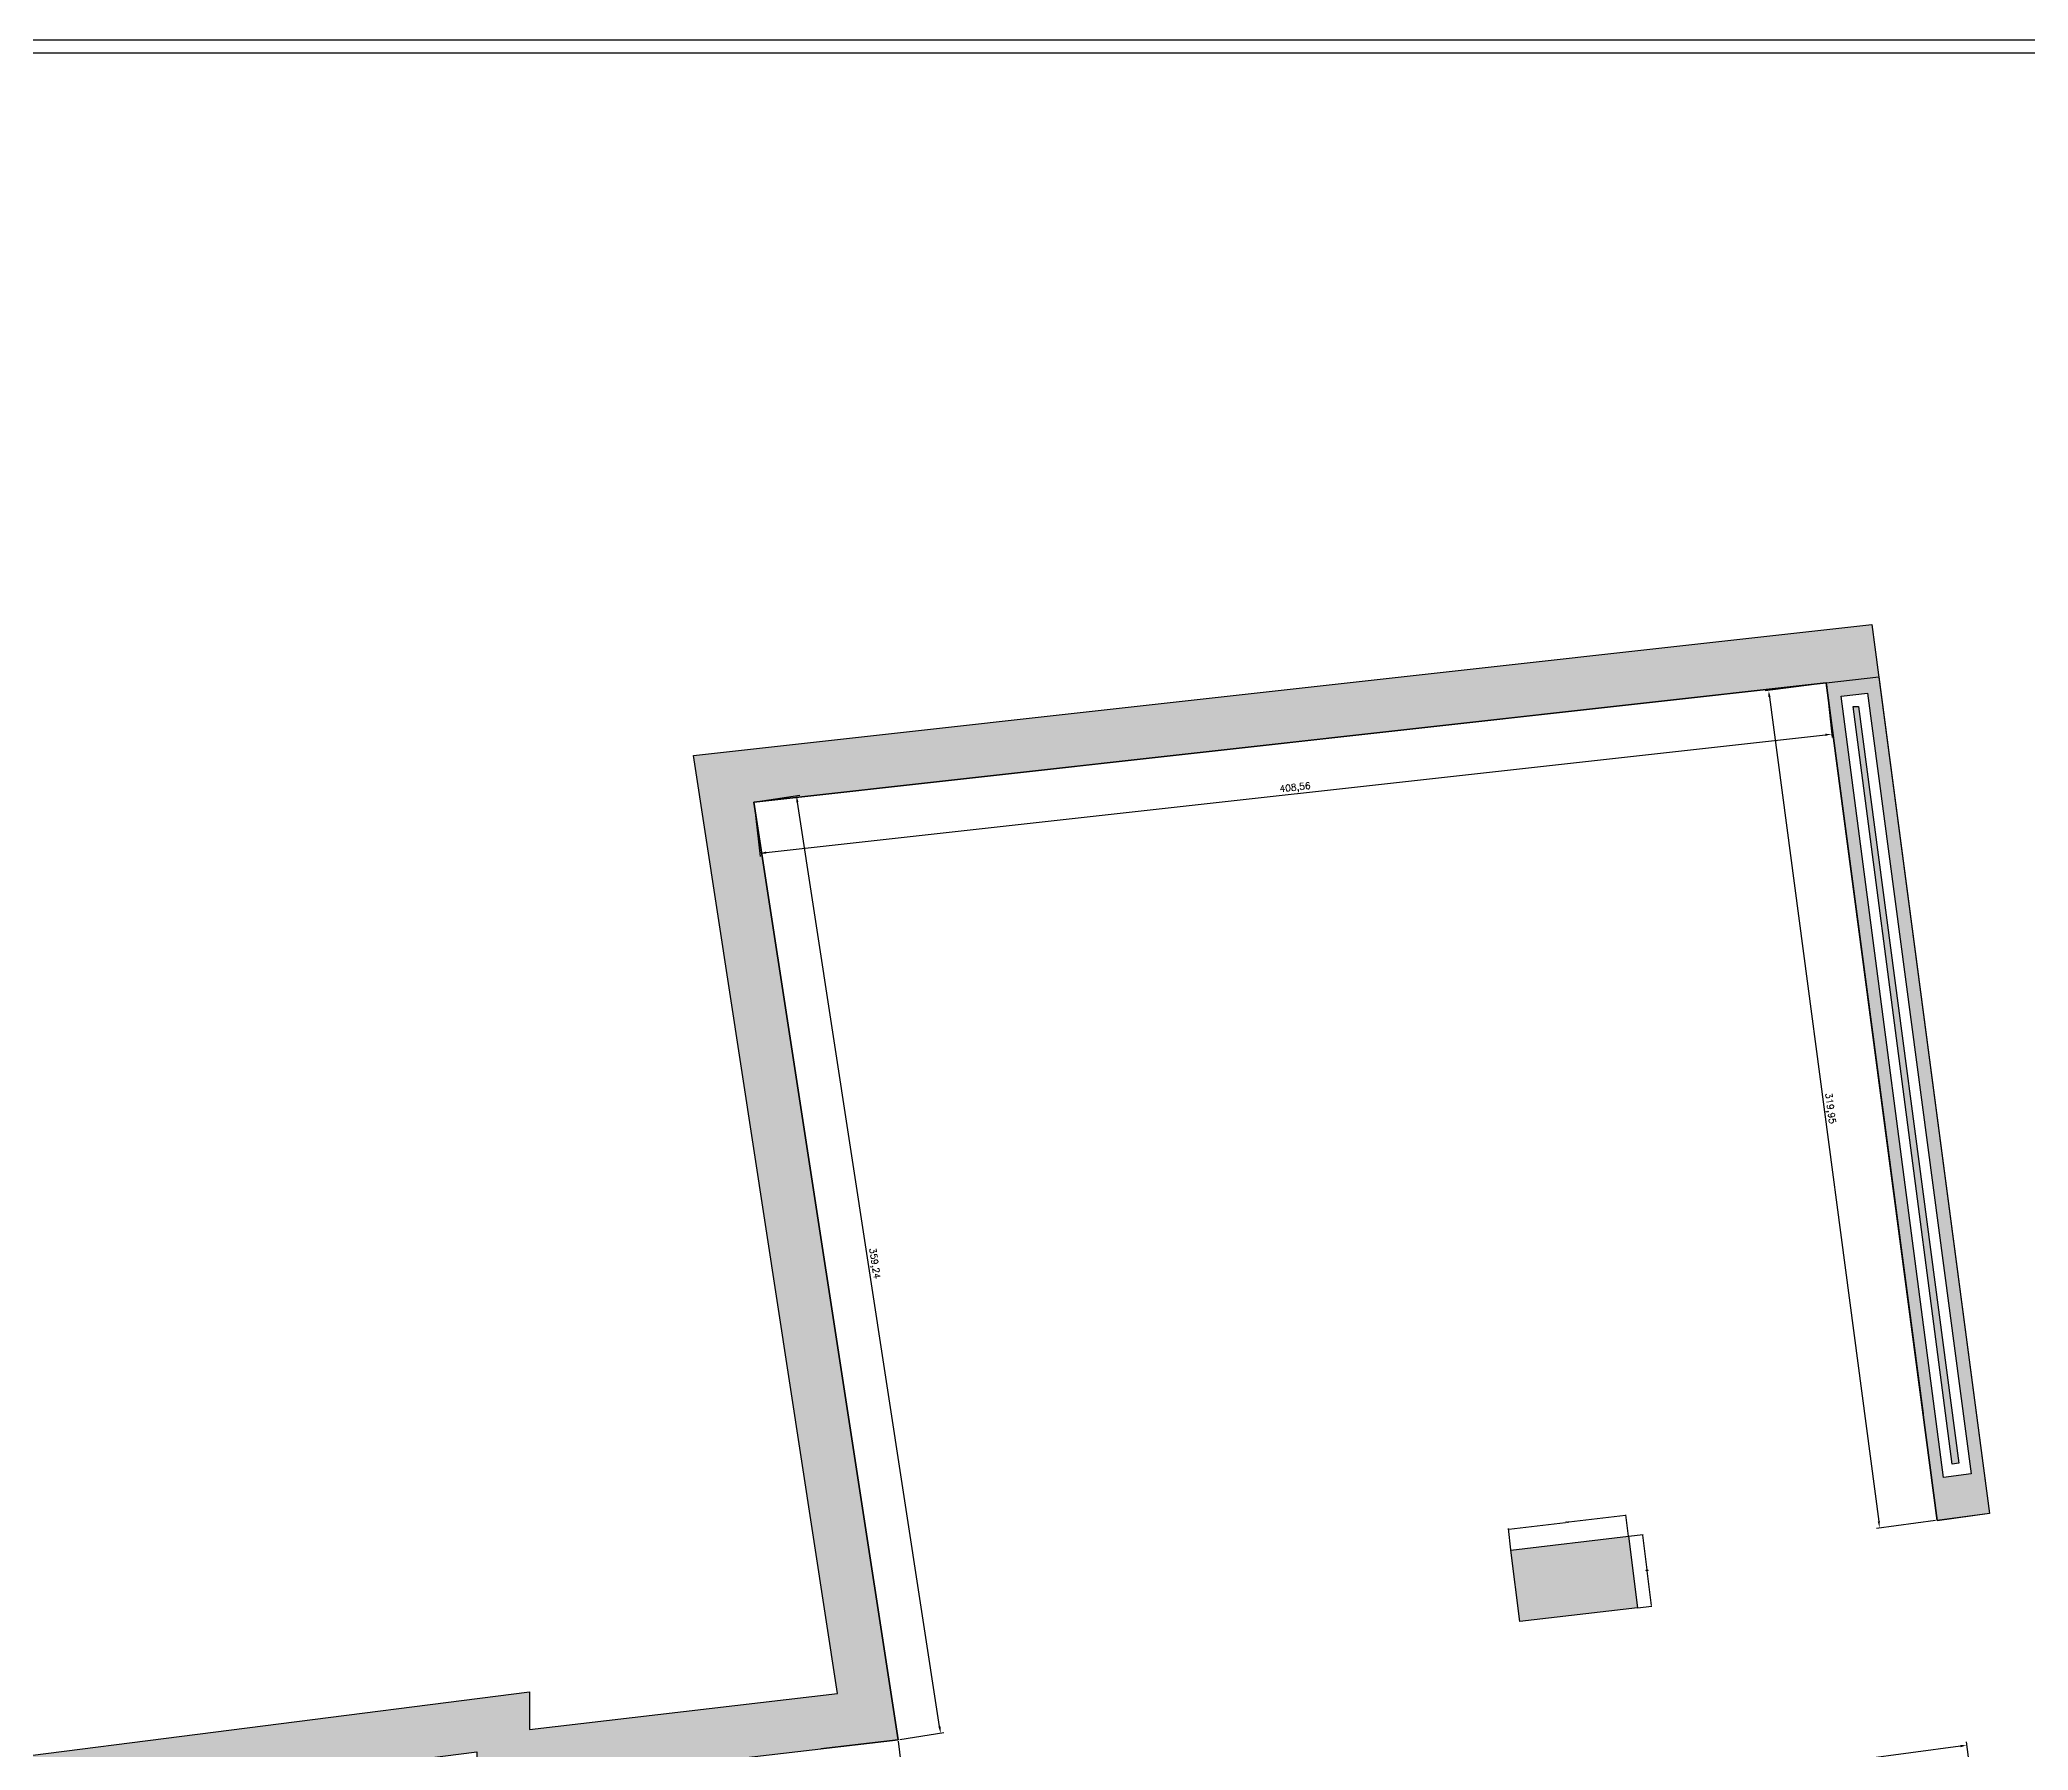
# Model space of a CAD drawing. Extents: x 24214 to 26635, y 31988 to 38688.
# Drawn here: x 25170 to 25923, y 32940 to 33588 of the extents above; entities that cross this region are included whole.
import ezdxf

# ---------------------------------------------------------------- set-up
doc = ezdxf.new("R2010")
doc.units = 0
doc.header["$MEASUREMENT"] = 0
doc.header["$PDMODE"] = 3
doc.header["$PDSIZE"] = -3
doc.layers.add('0_IO_00_DIMENSION_1-20', color=1, linetype='Continuous')
doc.layers.add('Leica_3DDisto_2D', color=5, linetype='Continuous')
doc.styles.get("Standard").update_dxf_attribs({"font": 'simplex'})
doc.dimstyles.new('ISO-25', dxfattribs={"dimtxt": 2.5, "dimasz": 2.5, "dimexe": 1.25, "dimexo": 0.625, "dimtad": 1, "dimtxsty": 'Standard', "dimcen": 2.5, "dimadec": 0, "dimazin": 0, "dimtfac": 1, "dimtmove": 0, "dimatfit": 3, "dimfxl": 1, "dimarcsym": 0})
doc.dimstyles.get("Standard").update_dxf_attribs({"dimtxt": 2.5, "dimasz": 1, "dimexe": 0, "dimexo": 1, "dimgap": 0, "dimtad": 0, "dimtih": 1, "dimtoh": 1, "dimdec": 4, "dimzin": 0, "dimdsep": 46, "dimtxsty": 'Standard', "dimcen": 2.5, "dimadec": 0, "dimazin": 0, "dimlim": 1, "dimtfac": 1, "dimtdec": 4, "dimtmove": 0, "dimatfit": 3, "dimfxl": 1, "dimtolj": 1, "dimtzin": 0, "dimarcsym": 0})

# ---------------------------------------------------------------- blocks, each defined once
blk = doc.blocks.new('*D403')
at = {"color": 0, "linetype": 'ByBlock', "lineweight": -2, "ltscale": 5, "transparency": 33554636}
for p, q in [((25897.82, 32942.04), (25674.82, 32912.2)), ((25901.8, 32931.09), (25900.13, 32943.61)), ((25673.85, 32900.59), (25672.17, 32913.1))]:
    blk.add_line(p, q, dxfattribs=at)
at = {"color": 0, "transparency": 33554636}
for points in [[(25897.87, 32941.62), (25897.76, 32942.45), (25900.3, 32942.37)], [(25674.76, 32912.61), (25674.87, 32911.78), (25672.34, 32911.86)]]:
    blk.add_solid(points, dxfattribs=at)
at = {"layer": 'Defpoints', "color": 0, "transparency": 33554636}
for p in [(25901.89, 32930.47), (25672.34, 32911.86), (25673.93, 32899.97)]:
    blk.add_point(p, dxfattribs=at)
at = {"color": 0, "transparency": 33554636, "insert": (25786.04, 32929.21), "char_height": 2.5, "attachment_point": 5, "rotation": 7.62166}
blk.add_mtext('229,99', dxfattribs=at)
blk = doc.blocks.new('*D421')
at = {"color": 0, "linetype": 'ByBlock', "lineweight": -2, "ltscale": 5, "transparency": 33554636}
for p, q in [((25495.56, 32943.87), (25497.13, 32930.42)), ((25339.95, 32913.3), (25494.5, 32931.37)), ((25336.04, 32925.22), (25337.61, 32911.77))]:
    blk.add_line(p, q, dxfattribs=at)
at = {"color": 0, "transparency": 33554636}
for points in [[(25494.55, 32930.96), (25494.45, 32931.78), (25496.98, 32931.66)], [(25339.9, 32913.72), (25340, 32912.89), (25337.46, 32913.01)]]:
    blk.add_solid(points, dxfattribs=at)
at = {"layer": 'Defpoints', "color": 0, "transparency": 33554636}
for p in [(25495.49, 32944.49), (25496.98, 32931.66), (25335.97, 32925.84)]:
    blk.add_point(p, dxfattribs=at)
at = {"color": 0, "transparency": 33554636, "insert": (25416.98, 32924.43), "char_height": 2.5, "attachment_point": 5, "rotation": 6.66836}
blk.add_mtext('160,61', dxfattribs=at)
blk = doc.blocks.new('*D422')
at = {"color": 0, "linetype": 'ByBlock', "lineweight": -2, "ltscale": 5, "transparency": 33554636}
for p, q in [((25441.52, 33299.65), (25458.23, 33302.22)), ((25511.19, 32949.43), (25457.37, 33299.56)), ((25496.1, 32944.58), (25512.81, 32947.15))]:
    blk.add_line(p, q, dxfattribs=at)
at = {"color": 0, "transparency": 33554636}
for points in [[(25457.78, 33299.62), (25456.96, 33299.49), (25456.99, 33302.03)], [(25510.78, 32949.37), (25511.6, 32949.49), (25511.57, 32946.96)]]:
    blk.add_solid(points, dxfattribs=at)
at = {"layer": 'Defpoints', "color": 0, "transparency": 33554636}
for p in [(25440.91, 33299.56), (25456.99, 33302.03), (25495.49, 32944.49)]:
    blk.add_point(p, dxfattribs=at)
at = {"color": 0, "transparency": 33554636, "insert": (25486.37, 33124.81), "char_height": 2.5, "attachment_point": 5, "rotation": 278.73889}
blk.add_mtext('359,24', dxfattribs=at)
blk = doc.blocks.new('*D423')
at = {"color": 0, "linetype": 'ByBlock', "lineweight": -2, "ltscale": 5, "transparency": 33554636}
for p, q in [((25847.03, 33344.09), (25849.26, 33324.04)), ((25445.55, 33280.41), (25846.64, 33325.01)), ((25440.97, 33298.93), (25443.2, 33278.89))]:
    blk.add_line(p, q, dxfattribs=at)
at = {"color": 0, "transparency": 33554636}
for points in [[(25846.68, 33324.6), (25846.59, 33325.42), (25849.12, 33325.29)], [(25445.5, 33280.82), (25445.6, 33280), (25443.06, 33280.13)]]:
    blk.add_solid(points, dxfattribs=at)
at = {"layer": 'Defpoints', "color": 0, "transparency": 33554636}
for p in [(25846.96, 33344.71), (25849.12, 33325.29), (25440.91, 33299.56)]:
    blk.add_point(p, dxfattribs=at)
at = {"color": 0, "transparency": 33554636, "insert": (25645.86, 33304.81), "char_height": 2.5, "attachment_point": 5, "rotation": 6.34501}
blk.add_mtext('408,56', dxfattribs=at)
blk = doc.blocks.new('*D424')
at = {"color": 0, "linetype": 'ByBlock', "lineweight": -2, "ltscale": 5, "transparency": 33554636}
for p, q in [((25846.34, 33344.63), (25823.91, 33341.65)), ((25825.48, 33339.34), (25866.88, 33027.12)), ((25888.4, 33027.46), (25865.97, 33024.48))]:
    blk.add_line(p, q, dxfattribs=at)
at = {"color": 0, "transparency": 33554636}
for points in [[(25825.9, 33339.39), (25825.07, 33339.28), (25825.15, 33341.82)], [(25866.47, 33027.07), (25867.29, 33027.18), (25867.21, 33024.65)]]:
    blk.add_solid(points, dxfattribs=at)
at = {"layer": 'Defpoints', "color": 0, "transparency": 33554636}
for p in [(25846.96, 33344.71), (25867.21, 33024.65), (25889.02, 33027.54)]:
    blk.add_point(p, dxfattribs=at)
at = {"color": 0, "transparency": 33554636, "insert": (25848.28, 33183.51), "char_height": 2.5, "attachment_point": 5, "rotation": 277.55299}
blk.add_mtext('319,95', dxfattribs=at)
blk = doc.blocks.new('*D425')
at = {"layer": '0_IO_00_DIMENSION_1-20', "color": 0, "lineweight": -2, "transparency": 33554636}
for p, q in [((25770.96, 33029.42), (25749.49, 33026.91)), ((25772.06, 33021.56), (25771.12, 33029.62)), ((25727.55, 33016.36), (25726.61, 33024.42)), ((25726.81, 33024.26), (25748.28, 33026.77))]:
    blk.add_line(p, q, dxfattribs=at)
at = {"layer": '0_IO_00_DIMENSION_1-20', "color": 0, "transparency": 33554636}
for points in [[(25770.96, 33029.39), (25770.95, 33029.45), (25771.14, 33029.44)], [(25726.8, 33024.29), (25726.81, 33024.23), (25726.63, 33024.24)]]:
    blk.add_solid(points, dxfattribs=at)
at = {"layer": 'Defpoints', "color": 0, "transparency": 33554636}
for p in [(25771.14, 33029.44), (25772.07, 33021.5), (25727.56, 33016.3)]:
    blk.add_point(p, dxfattribs=at)
at = {"layer": '0_IO_00_DIMENSION_1-20', "color": 0, "transparency": 33554636, "insert": (25748.88, 33026.84), "char_height": 0.18, "attachment_point": 5}
blk.add_mtext('\\A1;44.8127', dxfattribs=at)
blk = doc.blocks.new('*D426')
at = {"layer": '0_IO_00_DIMENSION_1-20', "color": 0, "lineweight": -2, "transparency": 33554636}
for p, q in [((25772.13, 33021.5), (25777.6, 33022.19)), ((25777.44, 33021.99), (25779.09, 33008.8)), ((25780.78, 32995.25), (25779.13, 33008.44)), ((25775.51, 32994.41), (25780.98, 32995.1))]:
    blk.add_line(p, q, dxfattribs=at)
at = {"layer": '0_IO_00_DIMENSION_1-20', "color": 0, "transparency": 33554636}
for points in [[(25777.47, 33021.99), (25777.41, 33021.98), (25777.42, 33022.16)], [(25780.75, 32995.25), (25780.81, 32995.26), (25780.8, 32995.07)]]:
    blk.add_solid(points, dxfattribs=at)
at = {"layer": 'Defpoints', "color": 0, "transparency": 33554636}
for p in [(25772.07, 33021.5), (25775.45, 32994.41), (25780.8, 32995.07)]:
    blk.add_point(p, dxfattribs=at)
at = {"layer": '0_IO_00_DIMENSION_1-20', "color": 0, "transparency": 33554636, "insert": (25779.11, 33008.62), "char_height": 0.18, "attachment_point": 5}
blk.add_mtext('\\A1;27.3000', dxfattribs=at)

msp = doc.modelspace()

# ---------------------------------------------------------------- hatches: boundary and pattern name
at = {"linetype": 'ByBlock', "transparency": 33554495}
for color, points in [(254, [(25335.96506, 32925.83587), (25361.93506, 32928.87211), (25466.21506, 32941.06382), (25495.48506, 32944.48587), (25440.90506, 33299.55587), (25701.79506, 33328.56587), (25711.73988, 33329.6717), (25846.96295, 33344.708), (25866.84485, 33346.91879), (25864.21541, 33366.74968), (25417.96892, 33317.12872), (25472.56676, 32961.94264), (25355.96506, 32948.31036), (25355.96506, 32962.63432), (24928.09573, 32908.08529), (24930.62506, 32888.24587), (24935.58491, 32888.8782), (25335.96506, 32939.92264)]), (4, [(25859.25256, 33335.708), (25857.21569, 33335.708), (25894.7048, 33048.85321), (25897.24272, 33049.192)]), (254, [(25772.06506, 33021.49587), (25727.55506, 33016.29587), (25730.93506, 32989.20587), (25775.44506, 32994.40587)])]:
    msp.add_hatch(color=color, dxfattribs=at).paths.add_polyline_path(points)
h = msp.add_hatch(color=254, dxfattribs=at)
h.paths.add_polyline_path([(25866.84485, 33346.91879), (25846.96295, 33344.708), (25889.01773, 33027.5372), (25908.84108, 33030.18968)])
h.paths.add_polyline_path([(25852.65892, 33339.708), (25862.59987, 33340.8134), (25901.80811, 33045.192), (25891.33235, 33043.79108)], flags=16)
h.paths.add_polyline_path([(25857.21569, 33335.708), (25859.25256, 33335.708), (25897.24272, 33049.192), (25894.7048, 33048.85321)], flags=0)

# ---------------------------------------------------------------- linework, layer by layer
at = {"linetype": 'ByBlock'}
for p in [(25889.01773, 33027.5372), (25889.01773, 33027.58252)]:
    msp.add_line(p, (25908.84108, 33030.23501), dxfattribs=at)
at = {"linetype": 'ByBlock', "transparency": 33554636}
for points in [[(24214.00506, 33588.22587), (26634.00506, 33588.22587), (26634.00506, 31988.22587), (24214.00506, 31988.22587)], [(24219.00506, 33583.22587), (26629.00506, 33583.22587), (26629.00506, 31993.22587), (24219.00506, 31993.22587)]]:
    msp.add_lwpolyline(points, close=True, dxfattribs=at)
at = {"linetype": 'ByBlock'}
for points in [[(24928.09573, 32908.08529), (25355.96506, 32962.63432), (25355.96506, 32948.31036), (25472.56676, 32961.94264), (25417.96892, 33317.12872), (25864.21541, 33366.74968), (25908.84108, 33030.18968)], [(24930.62506, 32888.24587), (25335.96506, 32939.92264), (25335.96506, 32925.83587), (25495.48506, 32944.48587), (25440.90506, 33299.55587), (25846.96295, 33344.708), (25889.01773, 33027.5372)], [(25846.96295, 33344.708), (25866.84485, 33346.91879), (25908.84108, 33030.18968), (25889.01773, 33027.5372), (25846.96295, 33344.708)], [(25727.55506, 33016.29587), (25772.06506, 33021.49587), (25775.44506, 32994.40587), (25730.93506, 32989.20587), (25727.55506, 33016.29587)]]:
    msp.add_lwpolyline(points, dxfattribs=at)
at = {"color": 5, "linetype": 'ByBlock'}
for points in [[(25852.65892, 33339.708), (25862.59987, 33340.8134), (25901.80811, 33045.192), (25891.33235, 33043.79108)], [(25857.21569, 33335.708), (25859.25256, 33335.708), (25897.24272, 33049.192), (25894.7048, 33048.85321)]]:
    msp.add_lwpolyline(points, close=True, dxfattribs=at)
at = {"layer": 'Leica_3DDisto_2D'}
for p, q in [((25846.96295, 33344.708), (25701.79506, 33328.56587)), ((25846.96295, 33344.708), (25883.659, 33067.95193)), ((25701.79506, 33328.56587), (25440.90506, 33299.55587)), ((25440.90506, 33299.55587), (25495.48506, 32944.48587)), ((25495.48506, 32944.48587), (25466.21506, 32941.06382))]:
    msp.add_line(p, q, dxfattribs=at)

# ---------------------------------------------------------------- dimensions: what is measured, and where the dimension line sits
at = {"color": 7, "linetype": 'ByBlock', "ltscale": 5, "transparency": 33554636}
for p1, p2, distance, picture, middle in [((25440.90506, 33299.55587), (25846.96295, 33344.708), -19.54213, '*D423', (25645.86018, 33304.80966)), ((25846.96295, 33344.708), (25889.01773, 33027.5372), -21.99998, '*D424', (25848.276, 33183.5086)), ((25495.48506, 32944.48587), (25440.90506, 33299.55587), -16.27339, '*D422', (25486.3681, 33124.81436)), ((25335.96506, 32925.83587), (25495.48506, 32944.48587), -12.91205, '*D421', (25416.97906, 32924.43497))]:
    dim = msp.add_aligned_dim(p1=p1, p2=p2, distance=distance, dimstyle='ISO-25', dxfattribs=at)
    dim.commit()
    dim.dimension.update_dxf_attribs({"geometry": picture, "text_midpoint": middle})
at = {"color": 1, "linetype": 'ByBlock', "ltscale": 5, "transparency": 33554636}
dim = msp.add_aligned_dim(p1=(25901.88765, 32930.47429), p2=(25673.93109, 32899.97069), distance=-11.99999, dimstyle='ISO-25', dxfattribs=at)
dim.commit()
dim.dimension.update_dxf_attribs({"geometry": '*D403', "text_midpoint": (25786.03753, 32929.21089)})
at = {"layer": '0_IO_00_DIMENSION_1-20', "color": 40, "transparency": 33554636}
for p1, p2, distance, picture, middle in [((25727.55506, 33016.29587), (25772.06506, 33021.49587), 7.99975, '*D425', (25748.88178, 33026.84158)), ((25772.06506, 33021.49587), (25775.44506, 32994.40587), 5.39486, '*D426', (25779.10841, 33008.6188))]:
    dim = msp.add_aligned_dim(p1=p1, p2=p2, distance=distance, dimstyle='Standard', override={"dimtxt": 0.18, "dimasz": 0.18, "dimexe": 0.18, "dimexo": 0.0625, "dimgap": 0.09, "dimcen": 0.09, "dimlim": 0, "dimtofl": 0, "dimtmove": 2}, dxfattribs=at)
    dim.commit()
    dim.dimension.update_dxf_attribs({"geometry": picture, "text_midpoint": middle})

doc.saveas('drawing.dxf')
